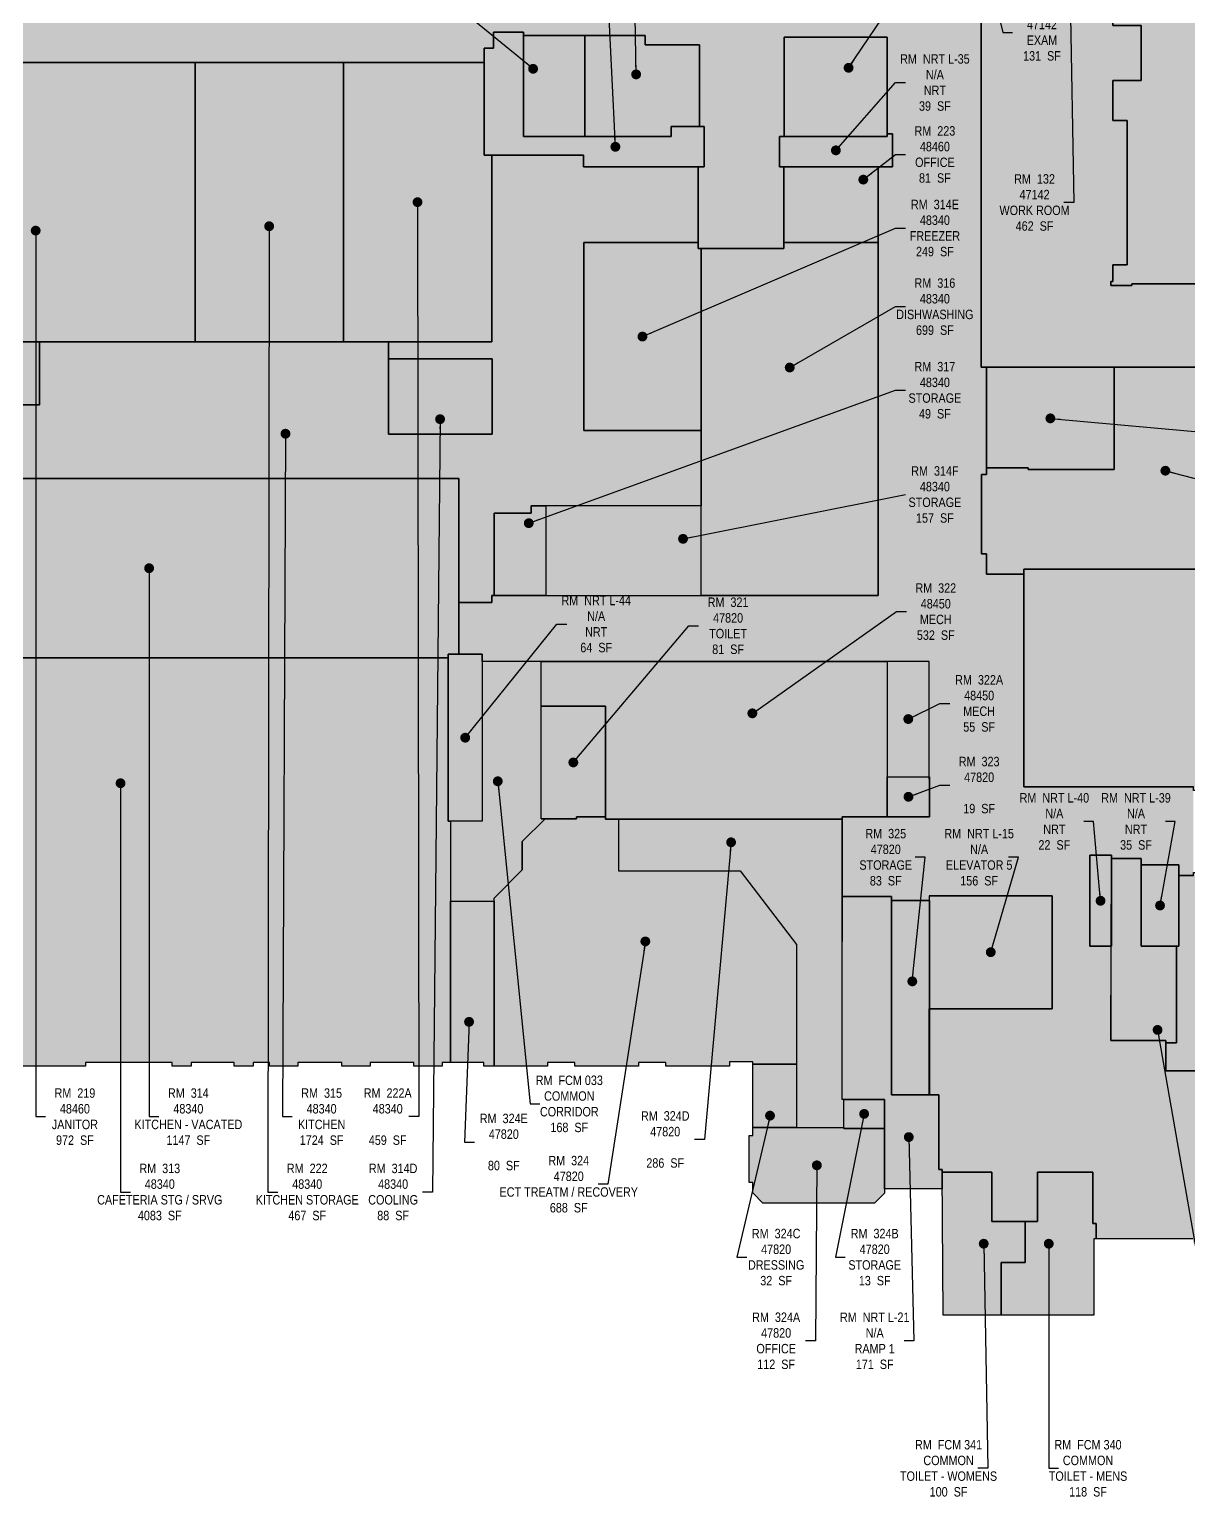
# Model space of a CAD drawing. Header units: inches. Extents: x -72 to 5454, y -365 to 4257.
# Drawn here: x 1955 to 3432, y -365 to 1504 of the extents above; entities that cross this region are included whole.
import ezdxf

# ---------------------------------------------------------------- set-up
doc = ezdxf.new("R2010")
doc.units = ezdxf.units.IN
doc.header["$LTSCALE"] = 48
doc.header["$MEASUREMENT"] = 0
for name, color, linetype in [('0-LABEL', 3, 'Continuous'), ('1-NRT', 200, 'Continuous'), ('1-NRT-PTN', 253, 'Continuous'), ('3-FCM', 190, 'Continuous'), ('3-FCM-PTN', 9, 'Continuous'), ('4-OCC', 6, 'Continuous'), ('4-OCC-PTN', 95, 'Continuous')]:
    doc.layers.add(name, color=color, linetype=linetype)
doc.styles.add('ArialN', font='ARIALN.TTF')
doc.dimstyles.new('AB-200', dxfattribs={"dimscale": 200, "dimtxt": 0.070312, "dimasz": 0.0625, "dimexe": 0.0625, "dimexo": 0.125, "dimgap": 0.1875, "dimtad": 0, "dimdec": 4, "dimrnd": 0.0625, "dimzin": 0, "dimdsep": 46, "dimlunit": 4, "dimtxsty": 'ArialN', "dimblk": 'ARCHTICK', "dimcen": 0.0625, "dimclrd": 256, "dimclre": 256, "dimclrt": 256, "dimadec": 0, "dimazin": 0, "dimtfac": 1, "dimtdec": 4, "dimtofl": 0, "dimtmove": 2, "dimatfit": 3, "dimldrblk": 'DOT', "dimfxl": 0, "dimfrac": 2, "dimtolj": 1, "dimtzin": 0, "dimlwd": -1, "dimlwe": -1, "dimarcsym": 0})

# ---------------------------------------------------------------- blocks, each defined once
blk = doc.blocks.new('_ArchTick')
at = {"const_width": 0.15}
blk.add_lwpolyline([(-0.5, -0.5), (0.5, 0.5)], dxfattribs=at)
blk = doc.blocks.new('_Dot')
at = {"lineweight": -2}
blk.add_line((-0.5, 0), (-1, 0), dxfattribs=at)
at = {"const_width": 0.5}
blk.add_lwpolyline([(-0.25, 0, 1), (0.25, 0, 1)], format="xyb", close=True, dxfattribs=at)

msp = doc.modelspace()

# ---------------------------------------------------------------- hatches: boundary and pattern name
at = {"layer": '1-NRT-PTN'}
h = msp.add_hatch(color=256, dxfattribs=at)
edge = h.paths.add_edge_path()
edge.add_line((3636.5, 1180), (3359.5, 1180))
edge.add_line((3359.5, 1180), (3359.5, 1177.75))
edge.add_line((3359.5, 1177.75), (3333, 1177.75))
edge.add_line((3333, 1177.75), (3333, 1183))
edge.add_line((3333, 1183), (3335.5, 1183))
edge.add_line((3335.5, 1183), (3335.5, 1204))
edge.add_line((3335.5, 1204), (3353.5, 1204))
edge.add_line((3353.5, 1204), (3353.5, 1388))
edge.add_line((3353.5, 1388), (3335.5, 1388))
edge.add_line((3335.5, 1388), (3335.5, 1438.78027))
edge.add_line((3335.5, 1438.78027), (3371.5, 1438.78027))
edge.add_line((3371.5, 1438.78027), (3371.5, 1509))
edge.add_line((3371.5, 1509), (3335.5, 1509))
edge.add_line((3335.5, 1509), (3335.5, 1546))
edge.add_line((3335.5, 1546), (3359.5, 1546))
edge.add_line((3359.5, 1546), (3359.5, 1515))
edge.add_line((3359.5, 1515), (3496.65882, 1515))
edge.add_line((3496.65882, 1515), (3496.65882, 1546.34759))
edge.add_line((3496.65882, 1546.34759), (3611.49969, 1546.34759))
edge.add_line((3611.49969, 1546.34759), (3611.49969, 1555.37498))
edge.add_line((3611.49969, 1555.37498), (3666.5, 1555.37498))
edge.add_line((3666.5, 1555.37498), (3666.5, 1508))
edge.add_line((3666.5, 1508), (3626.5, 1508))
edge.add_line((3626.5, 1508), (3626.5, 1426))
edge.add_line((3626.5, 1426), (3666.5, 1426))
edge.add_line((3666.5, 1426), (3666.5, 1400))
edge.add_line((3666.5, 1400), (3626.66786, 1400))
edge.add_line((3626.66786, 1400), (3626.66786, 1389))
edge.add_arc((3620.66786, 1389), 6, -90, 0, ccw=False)
edge.add_line((3620.66786, 1383), (3610.5, 1383))
edge.add_line((3610.5, 1383), (3610.5, 1321.14232))
edge.add_line((3610.5, 1321.14232), (3619.83571, 1321.14232))
edge.add_arc((3619.83571, 1315.14232), 6, 0, 90, ccw=False)
edge.add_line((3625.83571, 1315.14232), (3625.83571, 1291.14232))
edge.add_arc((3619.83571, 1291.14232), 6, -90, 0, ccw=False)
edge.add_line((3619.83571, 1285.14232), (3610.5, 1285.14232))
edge.add_line((3610.5, 1285.14232), (3610.5, 1223.28465))
edge.add_line((3610.5, 1223.28465), (3620.66786, 1223.28465))
edge.add_arc((3620.66786, 1217.28465), 6, 0, 90, ccw=False)
edge.add_line((3626.66786, 1217.28465), (3626.66786, 1206))
edge.add_line((3626.66786, 1206), (3636.5, 1206))
edge.add_line((3636.5, 1206), (3636.5, 1180))
for points in [[(2814.86326, 1329), (2661, 1329), (2661, 1344), (2534.5, 1344), (2534.5, 1480), (2546.5, 1480), (2546.5, 1500.5), (2584.5, 1500.5), (2584.5, 1367.5), (2772.86326, 1367.5), (2772.86326, 1380.5), (2814.86326, 1380.5)], [(3054.5, 1329), (2910.5, 1329), (2910.5, 1367.5), (3048, 1367.5), (3048, 1371), (3054.5, 1371)], [(2532, 495.5), (2488.5, 495.5), (2488.5, 708), (2532, 708)], [(3306, 452), (3333.5, 452), (3333.5, 336), (3306, 336)], [(3371.5, 440), (3419.5, 440), (3419.5, 336), (3371.5, 336)], [(2990.5, 399.5), (3053.5, 399.5), (3053.5, 147), (3113.5, 147), (3113.5, 51.5), (3118, 51.5), (3118, 27), (3044.5, 27), (3044.5, 141), (2990.5, 141)], [(3101.63867, 400.5), (3258, 400.5), (3258, 256.5), (3101.63867, 256.5)]]:
    msp.add_hatch(color=256, dxfattribs=at).paths.add_polyline_path(points)
at = {"layer": '3-FCM-PTN'}
for points in [[(3167.50112, 1630.50003), (3167.5, 1073.75), (3174.5, 1073.75), (3174.5, 937), (3168.10829, 937), (3168.10829, 836), (3174.5, 836), (3174.5, 810), (3222, 810), (3222, 539), (3438, 539), (3438, 426), (3419.5, 426), (3419.5, 440), (3371.5, 440), (3371.5, 448), (3333.5, 448), (3333.5, 452), (3306, 452), (3306, 448), (3306, 336), (3333, 336), (3333, 216), (3403, 216), (3403, 177.5), (3443, 177.5), (3443, -42.5), (3437.5, -42.5), (3437.5, -36.5), (3314.25, -36.5), (3314.25, -17), (3310, -17), (3310, 48.25), (3239.5, 48.25), (3239.5, -14.75), (3181, -14.75), (3181, 48.25), (3118, 48.25), (3118, 51.5), (3113.5, 51.5), (3113.5, 147), (3101.5, 147), (3101.5, 256.5), (3258, 256.5), (3258, 400.5), (3101.5, 400.5), (3101.5, 394.5), (3053.5, 394.5), (3053.5, 399.5), (3001.5, 399.5), (2990.5, 399.5), (2990.5, 501), (3102, 501), (3102, 549), (3101.5, 549), (3101.5, 699), (2532, 699), (2532, 708), (2502, 708), (2502, 774), (2544, 774), (2544, 783), (3036.5, 783), (3036.5, 1329), (3054.5, 1329), (3054.5, 1371), (3048, 1371), (3048, 1494), (2916.5, 1494), (2916.5, 1367.5), (2910.5, 1367.5), (2910.5, 1329), (2916, 1329), (2916, 1225), (2806.86326, 1225), (2806.86326, 1329), (2814.86326, 1329), (2814.86326, 1380.5), (2808.86326, 1380.5), (2808.86326, 1484.5), (2739.5, 1484.5), (2739.5, 1496.5), (2584.5, 1496.5), (2584.5, 1500.5), (2546.5, 1500.5), (2546.5, 1480), (2534.5, 1480), (2534.5, 1462), (1864.5, 1462), (1775.5, 1462), (1775.5, 1474), (1609.5, 1474), (1609.5, 1488), (1614, 1488), (1614, 1668.5), (1401, 1668.5), (1401, 1477.5), (1398, 1477.5), (1398, 1437), (1401, 1437), (1401, 1329), (1407, 1329), (1407, 1228), (1413, 1228), (1413, 1192), (1407, 1192), (1407, 1036), (1443, 1036), (1443, 899), (1416, 899), (1416, 904), (1302.5, 904), (1302.5, 899), (1170, 899), (1170, 945), (1172.5, 945), (1172.5, 1033), (1300.5, 1033), (1300.5, 1286.98386), (1297.5, 1286.98386), (1297.5, 1662.5), (1289.85329, 1662.5), (1289.85329, 1790.02258), (1403.85329, 1790.02258), (1403.85329, 1940.02258), (1506.5, 1940.02258), (1506.5, 1782.5), (1708.5, 1782.5), (1708.5, 1930.5), (1702.5, 1930.5), (1702.5, 2014.5), (1776.5, 2014.5), (1776.5, 1930.5), (1768.5, 1930.5), (1768.5, 1782.5), (1876.5, 1782.5), (1876.5, 1789.15267), (1971.5, 1743.65267), (1977.5, 1743.65267), (1977.5, 1619.5), (1977.5, 1617.5), (2061, 1617.5), (2061, 1606.5), (2377.5, 1606.5), (2377.5, 1608.5), (2801.5, 1608.5), (2801.5, 1826.5), (2807.5, 1826.5), (2807.5, 1935), (2801.5, 1935), (2801.5, 2033.5), (2806.5, 2033.5), (2806.5, 2215.5), (2812.5, 2215.5), (2812.5, 2235.5), (2810.09, 2235.5), (2810.09, 2255.3749), (2784.59, 2255.3749), (2784.59, 2328), (2911.3402, 2328), (2911.3402, 2169.5), (2910.5, 2169.5), (2910.5, 2111.5), (2920.5, 2111.5), (2920.5, 1995.5), (2990.5, 1995.5), (2990.5, 1987.5), (3064.37516, 1987.49999), (3064.37515, 1933.5), (2911.33965, 1933.5), (2911.33965, 1600.58567), (3052.8749, 1600.58567), (3052.8749, 1630.5001)], [(3118, 48.25), (3181, 48.25), (3181, -14.75), (3223.75, -14.75), (3223.75, -66.75), (3193.25, -66.75), (3193.25, -134), (3119, -134)], [(3193.25, -134), (3193.25, -66.75), (3223.75, -66.75), (3223.75, -14.75), (3239.5, -14.75), (3239.5, 48.25), (3310, 48.25), (3310, -17), (3314.25, -17), (3314.25, -36.5), (3311, -36.5), (3311, -134)]]:
    msp.add_hatch(color=256, dxfattribs=at).paths.add_polyline_path(points)
h = msp.add_hatch(color=256, dxfattribs=at)
h.dxf.hatch_style = 1
edge = h.paths.add_edge_path()
edge.add_line((4639.74989, 1417.375), (3666.5, 1417.3749))
edge.add_line((3666.5, 1417.3749), (3666.5, 1426))
edge.add_line((3666.5, 1426), (3660.2498, 1426))
edge.add_line((3660.2498, 1426), (3660.2498, 1508))
edge.add_line((3660.2498, 1508), (3666.5, 1508))
edge.add_line((3666.5, 1508), (3666.5, 1555.37498))
edge.add_line((3666.5, 1555.37498), (3611.49969, 1555.37498))
edge.add_line((3611.49969, 1555.37498), (3611.49969, 1546.34759))
edge.add_line((3611.49969, 1546.34759), (3496.65882, 1546.34759))
edge.add_line((3496.65882, 1546.34759), (3496.65882, 1515))
edge.add_line((3496.65882, 1515), (3359.5, 1515))
edge.add_line((3359.5, 1515), (3359.5, 1546))
edge.add_line((3359.5, 1546), (3335.5, 1546))
edge.add_line((3335.5, 1546), (3335.5, 1509))
edge.add_line((3335.5, 1509), (3371.5, 1509))
edge.add_line((3371.5, 1509), (3371.5, 1438.78027))
edge.add_line((3371.5, 1438.78027), (3335.5, 1438.78027))
edge.add_line((3335.5, 1438.78027), (3335.5, 1388))
edge.add_line((3335.5, 1388), (3353.5, 1388))
edge.add_line((3353.5, 1388), (3353.5, 1204))
edge.add_line((3353.5, 1204), (3335.5, 1204))
edge.add_line((3335.5, 1204), (3335.5, 1183))
edge.add_line((3335.5, 1183), (3333, 1183))
edge.add_line((3333, 1183), (3333, 1177.75))
edge.add_line((3333, 1177.75), (3359.5, 1177.75))
edge.add_line((3359.5, 1177.75), (3359.5, 1180))
edge.add_line((3359.5, 1180), (3636.5, 1180))
edge.add_line((3636.5, 1180), (3636.5, 1206))
edge.add_line((3636.5, 1206), (3626.66786, 1206))
edge.add_line((3626.66786, 1206), (3626.66786, 1217.28465))
edge.add_arc((3620.66786, 1217.28465), 6, 0, 90)
edge.add_line((3620.66786, 1223.28465), (3610.5, 1223.28465))
edge.add_line((3610.5, 1223.28465), (3610.5, 1285.14232))
edge.add_line((3610.5, 1285.14232), (3619.83571, 1285.14232))
edge.add_arc((3619.83571, 1291.14232), 6, 270, 360)
edge.add_line((3625.83571, 1291.14232), (3625.83571, 1315.14232))
edge.add_arc((3619.83571, 1315.14232), 6, 0, 90)
edge.add_line((3619.83571, 1321.14232), (3610.5, 1321.14232))
edge.add_line((3610.5, 1321.14232), (3610.5, 1383))
edge.add_line((3610.5, 1383), (3620.66786, 1383))
edge.add_arc((3620.66786, 1389), 6, 270, 360)
edge.add_line((3626.66786, 1389), (3626.66786, 1400))
edge.add_line((3626.66786, 1400), (3666.5, 1400))
edge.add_line((3666.5, 1400), (3666.5, 1417.35929))
edge.add_line((3666.5, 1417.35929), (3769.2498, 1417.35929))
edge.add_line((3769.2498, 1417.35929), (3769.2498, 1293))
edge.add_line((3769.2498, 1293), (3766.5, 1293))
edge.add_line((3766.5, 1293), (3766.49981, 1079.0003))
edge.add_line((3766.49981, 1079.0003), (3636.4999, 1078.9999))
edge.add_line((3636.4999, 1078.9999), (3636.4999, 1073.75))
edge.add_line((3636.4999, 1073.75), (3167.5, 1073.75))
edge.add_line((3167.5, 1073.75), (3167.50112, 1630.50003))
edge.add_line((3167.50112, 1630.50003), (3180.375, 1630.5))
edge.add_line((3180.375, 1630.5), (3180.375, 1706.5))
edge.add_line((3180.375, 1706.5), (3425.06255, 1706.5))
edge.add_line((3425.06255, 1706.5), (3425.06255, 1706.875))
edge.add_line((3425.06255, 1706.875), (3622, 1706.875))
edge.add_line((3622, 1706.875), (3622, 1821))
edge.add_line((3622, 1821), (3629.5231, 1821))
edge.add_line((3629.5231, 1821), (3629.5231, 1825))
edge.add_line((3629.5231, 1825), (3769.64753, 1825))
edge.add_line((3769.64753, 1825), (3769.64753, 1524.87494))
edge.add_line((3769.64753, 1524.87494), (4245.2499, 1524.62492))
edge.add_line((4245.2499, 1524.62492), (4245.2499, 1527.37489))
edge.add_line((4245.2499, 1527.37489), (4274.4999, 1527.37489))
edge.add_line((4274.4999, 1527.37489), (4274.4999, 1524.62494))
edge.add_line((4274.4999, 1524.62494), (4532.4999, 1524.62494))
edge.add_line((4532.4999, 1524.62494), (4532.4999, 1650.49995))
edge.add_line((4532.4999, 1650.49995), (4560.9999, 1650.49995))
edge.add_line((4560.9999, 1650.49995), (4560.9999, 1703.7499))
edge.add_line((4560.9999, 1703.7499), (4668.24997, 1703.75))
edge.add_line((4668.24997, 1703.75), (4668.24997, 1650.5))
edge.add_line((4668.24997, 1650.5), (4707.6798, 1650.49999))
edge.add_line((4707.6798, 1650.49999), (4707.6798, 1544.24996))
edge.add_line((4707.6798, 1544.24996), (4639.7499, 1544.24996))
edge.add_line((4639.7499, 1544.24996), (4639.74989, 1417.375))
h = msp.add_hatch(color=256, dxfattribs=at)
h.dxf.hatch_style = 1
h.paths.add_polyline_path([(2532, 495.5), (2491.5, 495.5), (2491.5, 393.5), (2547, 393.5), (2547, 397.5), (2583, 433.5), (2583, 469.5), (2612, 498.5), (2607, 498.5), (2607, 699), (2532, 699)])
at = {"layer": '4-OCC-PTN'}
for color, points in [(201, [(2584.5, 1496.5), (2662.5, 1496.5), (2662.5, 1367.5), (2584.5, 1367.5)]), (201, [(2808.86326, 1380.5), (2772.86326, 1380.5), (2772.86326, 1367.5), (2662.5, 1367.5), (2662.5, 1496.5), (2739.5, 1496.5), (2739.5, 1484.5), (2808.86326, 1484.5)]), (201, [(2916.5, 1494), (3048, 1494), (3048, 1367.5), (2916.5, 1367.5)]), (201, [(2166, 1106), (1769, 1106), (1760, 1116.5), (1760, 1214.5), (1778.5, 1214.5), (1778.5, 1462), (2166, 1462)]), (50, [(2166, 1462), (2355, 1462), (2355, 1106), (2166, 1106)]), (50, [(2544, 1344), (2544, 1106), (2355, 1106), (2355, 1462), (2534.5, 1462), (2534.5, 1344)]), (50, [(2502, 931.85191), (1778.25, 931.85191), (1778.25, 904), (1443, 904), (1443, 1033), (1769, 1033), (1769, 1106), (1911, 1106), (1911, 1026), (1968.04999, 1026), (1968.04999, 1106), (2412.5, 1106), (2412.5, 988.36596), (2544.5, 988.36596), (2544.5, 1084.36596), (2412.5, 1084.36596), (2412.5, 1106), (2544, 1106), (2544, 1344), (2661, 1344), (2661, 1329), (2806.86326, 1329), (2806.86326, 1232.5), (2661.29873, 1232.5), (2661.29873, 993), (2810.86326, 993), (2811, 897), (2594.25, 897), (2594.25, 888), (2547, 888), (2547, 783), (2544, 783), (2544, 774), (2502, 774)]), (201, [(2916, 1329), (3036.5, 1329), (3036.5, 1232.5), (2916, 1232.5)]), (50, [(2810.86326, 993), (2661.29873, 993), (2661.29873, 1232.5), (2806.86326, 1232.5), (2806.86326, 1225), (2810.86326, 1225.00251)]), (50, [(2811, 783), (2811, 897), (2810.86326, 993), (2810.86326, 1225), (2916, 1225), (2916, 1232.5), (3036.5, 1232.5), (3036.5, 783)]), (50, [(1911, 1106), (1968.04999, 1106), (1968.04999, 1026), (1911, 1026)]), (50, [(2412.5, 1084.36596), (2544.5, 1084.36596), (2544.5, 988.36596), (2412.5, 988.36596)]), (52, [(3610.5, 823), (3610.5, 816.5), (3222, 816.5), (3222, 810), (3174.5, 810), (3174.5, 836), (3168.10829, 836), (3168.10829, 937), (3174.5, 937), (3174.5, 945.5), (3227.5, 945.5), (3227.5, 943.3751), (3337.12497, 943.3751), (3337.12497, 1073.75), (3636.4999, 1073.75), (3636.4999, 836), (3610.5, 836)]), (52, [(3337.12497, 1073.75), (3337.12497, 943.3751), (3227.5, 943.3751), (3227.5, 945.5), (3174.5, 945.5), (3174.5, 1073.75)]), (50, [(2502, 708), (2488.5, 708), (2488.5, 703.5), (1778.25, 703.5), (1778.25, 931.85191), (2502, 931.85191)]), (50, [(1728, 188), (1728, 290), (1473, 290), (1473, 341), (1410, 341), (1410, 803), (1416, 803), (1416, 806), (1497, 806), (1497, 904), (1778.25, 904), (1778.25, 703.5), (2488.5, 703.5), (2488.5, 495.5), (2491.5, 495.5), (2491.5, 188), (2481, 188), (2481, 183.5), (2445, 183.5), (2445, 188), (2389, 188), (2389, 183.5), (2353, 183.5), (2353, 188), (2297, 188), (2297, 183.5), (2261, 183.5), (2261, 188), (2240, 188), (2240, 183.5), (2216, 183.5), (2216, 188), (2161, 188), (2161, 183.5), (2137, 183.5), (2137, 188), (2026.5, 188), (2026.5, 183.5), (1942.5, 183.5), (1942.5, 188), (1842.5, 188), (1842.5, 183.5), (1758.5, 183.5), (1758.5, 188)]), (50, [(2547, 783), (2547, 888), (2594.25, 888), (2594.25, 897), (2613, 897), (2613, 783)]), (50, [(2613, 783), (2811, 783), (2811, 897), (2613, 897)]), (55, [(3748.5, 695), (3748.5, 534.5), (3438, 534.5), (3438, 539), (3222, 539), (3222, 816.5), (3610.5, 816.5), (3610.5, 810), (3623.5, 810), (3623.5, 768), (3515.5, 768), (3515.5, 695), (3539.5, 695), (3539.5, 701.5), (3635.5, 701.5), (3635.5, 695)]), (55, [(2990.5, 498), (2689, 498), (2689, 642), (2607, 642), (2607, 699), (3048, 699), (3048, 501), (2990.5, 501)]), (55, [(3048, 551.99762), (3101.5, 551.99762), (3101.5, 699), (3048, 699)]), (215, [(2652, 501), (2652, 498.5), (2607, 498.5), (2607, 588), (2607, 642), (2689, 642), (2689, 501)]), (215, [(3048, 551.99762), (3102, 551.99762), (3102, 501), (3048, 501)]), (215, [(2705.50365, 432), (2705.50365, 498), (2689, 498), (2689, 501), (2652, 501), (2652, 498.5), (2612, 498.5), (2583, 469.5), (2583, 433.5), (2547, 397.5), (2547, 183.5), (2615, 183.5), (2615, 188), (2650, 188), (2650, 183.5), (2731, 183.5), (2731, 188), (2766, 188), (2766, 183.5), (2847, 183.5), (2847, 189), (2876.5, 189), (2876.5, 186), (2932.5, 186), (2932.5, 338.36532), (2860.47668, 432)]), (215, [(2705.50365, 498), (2705.50365, 432), (2860.47668, 432), (2932.5, 338.36532), (2932.5, 105), (2992.5, 105), (2992.5, 141), (2990.5, 141), (2990.5, 498)]), (185, [(3416.5, 336), (3416.5, 213), (3403, 213), (3403, 216), (3333, 216), (3333.5, 448), (3371.5, 448), (3371.5, 336)]), (31, [(4072.5, 132), (4060.24264, 132), (3972, 43.75736), (3972, 30), (3529.5, 30), (3529.5, 50), (3443, 50), (3443, 177.5), (3403, 177.5), (3403, 213), (3416.5, 213), (3416.5, 336), (3419.5, 336), (3419.5, 426), (3438, 426), (3438, 430), (3863.5, 430), (3863.5, 426), (3917.5, 426), (3917.5, 428), (3972, 428), (3972, 417.24264), (4060.24264, 329), (4072.5, 329)]), (215, [(2547, 393.5), (2491.5, 393.5), (2491.5, 188), (2534, 188), (2534, 183.5), (2547, 183.5)]), (215, [(3053.5, 394.5), (3102, 394.5), (3102, 147), (3053.5, 147)]), (215, [(2876.5, 186), (2932.5, 186), (2932.5, 105), (2876.5, 105)]), (215, [(2992.5, 141), (3044.5, 141), (3044.5, 104), (2992.5, 104)]), (215, [(2876.5, 105), (2992.5, 105), (2992.5, 104), (3044.5, 104), (3044.5, 21.72792), (3031.77208, 9), (2889.28166, 9), (2876.5, 21.88864), (2876.5, 35), (2872, 35), (2872, 95), (2876.5, 95)])]:
    msp.add_hatch(color=color, dxfattribs=at).paths.add_polyline_path(points)

# ---------------------------------------------------------------- linework, layer by layer
at = {"layer": '1-NRT'}
msp.add_lwpolyline([(3636.5, 1180), (3359.5, 1180), (3359.5, 1177.75), (3333, 1177.75), (3333, 1183), (3335.5, 1183), (3335.5, 1204), (3353.5, 1204), (3353.5, 1388), (3335.5, 1388), (3335.5, 1438.78027), (3371.5, 1438.78027), (3371.5, 1509), (3335.5, 1509), (3335.5, 1546), (3359.5, 1546), (3359.5, 1515), (3496.65882, 1515)], dxfattribs=at)
for points in [[(2814.86326, 1329), (2661, 1329), (2661, 1344), (2534.5, 1344), (2534.5, 1480), (2546.5, 1480), (2546.5, 1500.5), (2584.5, 1500.5), (2584.5, 1367.5), (2772.86326, 1367.5), (2772.86326, 1380.5), (2814.86326, 1380.5)], [(3054.5, 1329), (2910.5, 1329), (2910.5, 1367.5), (3048, 1367.5), (3048, 1371), (3054.5, 1371)], [(2532, 495.5), (2488.5, 495.5), (2488.5, 708), (2532, 708)], [(3306, 452), (3333.5, 452), (3333.5, 336), (3306, 336)], [(3371.5, 440), (3419.5, 440), (3419.5, 336), (3371.5, 336)], [(2990.5, 399.5), (3053.5, 399.5), (3053.5, 147), (3113.5, 147), (3113.5, 51.5), (3118, 51.5), (3118, 27), (3044.5, 27), (3044.5, 141), (2990.5, 141)], [(3101.63867, 400.5), (3258, 400.5), (3258, 256.5), (3101.63867, 256.5)]]:
    msp.add_lwpolyline(points, close=True, dxfattribs=at)
at = {"layer": '3-FCM'}
for points in [[(3636.4999, 1073.75), (3167.5, 1073.75), (3167.50112, 1630.50003), (3180.375, 1630.5), (3180.375, 1706.5), (3425.06255, 1706.5), (3425.06255, 1706.875), (3622, 1706.875)], [(3167.50112, 1630.50003), (3167.5, 1073.75), (3174.5, 1073.75), (3174.5, 937), (3168.10829, 937), (3168.10829, 836), (3174.5, 836), (3174.5, 810), (3222, 810), (3222, 539), (3438, 539)], [(3496.65882, 1515), (3359.5, 1515), (3359.5, 1546), (3335.5, 1546), (3335.5, 1509), (3371.5, 1509), (3371.5, 1438.78027), (3335.5, 1438.78027), (3335.5, 1388), (3353.5, 1388), (3353.5, 1204), (3335.5, 1204), (3335.5, 1183), (3333, 1183), (3333, 1177.75), (3359.5, 1177.75), (3359.5, 1180), (3636.5, 1180)], [(3437.5, -36.5), (3314.25, -36.5), (3314.25, -17), (3310, -17), (3310, 48.25), (3239.5, 48.25), (3239.5, -14.75), (3181, -14.75), (3181, 48.25), (3118, 48.25), (3118, 51.5), (3113.5, 51.5), (3113.5, 147), (3101.5, 147), (3101.5, 256.5), (3258, 256.5), (3258, 400.5), (3101.5, 400.5), (3101.5, 394.5), (3053.5, 394.5), (3053.5, 399.5), (3001.5, 399.5), (2990.5, 399.5), (2990.5, 501), (3102, 501), (3102, 549), (3101.5, 549), (3101.5, 699), (2532, 699), (2532, 708), (2502, 708), (2502, 774), (2544, 774), (2544, 783), (3036.5, 783), (3036.5, 1329), (3054.5, 1329), (3054.5, 1371), (3048, 1371), (3048, 1494), (2916.5, 1494), (2916.5, 1367.5), (2910.5, 1367.5), (2910.5, 1329), (2916, 1329), (2916, 1225), (2806.86326, 1225), (2806.86326, 1329), (2814.86326, 1329), (2814.86326, 1380.5), (2808.86326, 1380.5), (2808.86326, 1484.5), (2739.5, 1484.5), (2739.5, 1496.5), (2584.5, 1496.5), (2584.5, 1500.5), (2546.5, 1500.5), (2546.5, 1480), (2534.5, 1480), (2534.5, 1462), (1864.5, 1462)], [(3438, 426), (3419.5, 426), (3419.5, 440), (3371.5, 440), (3371.5, 448), (3333.5, 448), (3333.5, 452), (3306, 452), (3306, 448), (3306, 336), (3333, 336), (3333, 216), (3403, 216), (3403, 177.5), (3443, 177.5)]]:
    msp.add_lwpolyline(points, dxfattribs=at)
for points in [[(2532, 495.5), (2491.5, 495.5), (2491.5, 393.5), (2547, 393.5), (2547, 397.5), (2583, 433.5), (2583, 469.5), (2612, 498.5), (2607, 498.5), (2607, 699), (2532, 699)], [(3118, 48.25), (3181, 48.25), (3181, -14.75), (3223.75, -14.75), (3223.75, -66.75), (3193.25, -66.75), (3193.25, -134), (3119, -134)], [(3193.25, -134), (3193.25, -66.75), (3223.75, -66.75), (3223.75, -14.75), (3239.5, -14.75), (3239.5, 48.25), (3310, 48.25), (3310, -17), (3314.25, -17), (3314.25, -36.5), (3311, -36.5), (3311, -134)]]:
    msp.add_lwpolyline(points, close=True, dxfattribs=at)
at = {"layer": '4-OCC'}
for points in [[(2584.5, 1496.5), (2662.5, 1496.5), (2662.5, 1367.5), (2584.5, 1367.5)], [(2808.86326, 1380.5), (2772.86326, 1380.5), (2772.86326, 1367.5), (2662.5, 1367.5), (2662.5, 1496.5), (2739.5, 1496.5), (2739.5, 1484.5), (2808.86326, 1484.5)], [(2916.5, 1494), (3048, 1494), (3048, 1367.5), (2916.5, 1367.5)], [(2166, 1106), (1769, 1106), (1760, 1116.5), (1760, 1214.5), (1778.5, 1214.5), (1778.5, 1462), (2166, 1462)], [(2166, 1462), (2355, 1462), (2355, 1106), (2166, 1106)], [(2544, 1344), (2544, 1106), (2355, 1106), (2355, 1462), (2534.5, 1462), (2534.5, 1344)], [(2916, 1329), (3036.5, 1329), (3036.5, 1232.5), (2916, 1232.5)], [(2810.86326, 993), (2661.29873, 993), (2661.29873, 1232.5), (2806.86326, 1232.5), (2806.86326, 1225), (2810.86326, 1225.00251)], [(2811, 783), (2811, 897), (2810.86326, 993), (2810.86326, 1225), (2916, 1225), (2916, 1232.5), (3036.5, 1232.5), (3036.5, 783)], [(1911, 1106), (1968.04999, 1106), (1968.04999, 1026), (1911, 1026)], [(2412.5, 1084.36596), (2544.5, 1084.36596), (2544.5, 988.36596), (2412.5, 988.36596)], [(3610.5, 823), (3610.5, 816.5), (3222, 816.5), (3222, 810), (3174.5, 810), (3174.5, 836), (3168.10829, 836), (3168.10829, 937), (3174.5, 937), (3174.5, 945.5), (3227.5, 945.5), (3227.5, 943.3751), (3337.12497, 943.3751), (3337.12497, 1073.75), (3636.4999, 1073.75), (3636.4999, 836), (3610.5, 836)], [(3337.12497, 1073.75), (3337.12497, 943.3751), (3227.5, 943.3751), (3227.5, 945.5), (3174.5, 945.5), (3174.5, 1073.75)], [(2502, 708), (2488.5, 708), (2488.5, 703.5), (1778.25, 703.5), (1778.25, 931.85191), (2502, 931.85191)], [(2547, 783), (2547, 888), (2594.25, 888), (2594.25, 897), (2613, 897), (2613, 783)], [(2613, 783), (2811, 783), (2811, 897), (2613, 897)], [(3748.5, 695), (3748.5, 534.5), (3438, 534.5), (3438, 539), (3222, 539), (3222, 816.5), (3610.5, 816.5), (3610.5, 810), (3623.5, 810), (3623.5, 768), (3515.5, 768), (3515.5, 695), (3539.5, 695), (3539.5, 701.5), (3635.5, 701.5), (3635.5, 695)], [(2990.5, 498), (2689, 498), (2689, 642), (2607, 642), (2607, 699), (3048, 699), (3048, 501), (2990.5, 501)], [(3048, 551.99762), (3101.5, 551.99762), (3101.5, 699), (3048, 699)], [(2652, 501), (2652, 498.5), (2607, 498.5), (2607, 588), (2607, 642), (2689, 642), (2689, 501)], [(3048, 551.99762), (3102, 551.99762), (3102, 501), (3048, 501)], [(2547, 183.5), (2547, 397.5), (2583, 433.5), (2583, 469.5), (2612, 498.5), (2652, 498.5), (2652, 501), (2689, 501), (2689, 498), (2705.50365, 498), (2705.50365, 432), (2860.47668, 432), (2932.5, 338.36532), (2932.5, 186), (2876.5, 186), (2876.5, 189), (2847, 189), (2847, 183.5), (2766, 183.5), (2766, 188), (2731, 188), (2731, 183.5), (2650, 183.5), (2650, 188), (2615, 188), (2615, 183.5)], [(2705.50365, 498), (2705.50365, 432), (2860.47668, 432), (2932.5, 338.36532), (2932.5, 105), (2992.5, 105), (2992.5, 141), (2990.5, 141), (2990.5, 498)], [(3416.5, 336), (3416.5, 213), (3403, 213), (3403, 216), (3333, 216), (3333.5, 448), (3371.5, 448), (3371.5, 336)], [(4072.5, 132), (4060.24264, 132), (3972, 43.75736), (3972, 30), (3529.5, 30), (3529.5, 50), (3443, 50), (3443, 177.5), (3403, 177.5), (3403, 213), (3416.5, 213), (3416.5, 336), (3419.5, 336), (3419.5, 426), (3438, 426), (3438, 430), (3863.5, 430), (3863.5, 426), (3917.5, 426), (3917.5, 428), (3972, 428), (3972, 417.24264), (4060.24264, 329), (4072.5, 329)], [(2491.5, 188), (2491.5, 393.5), (2547, 393.5), (2547, 183.5), (2534, 183.5), (2534, 188)], [(3053.5, 394.5), (3102, 394.5), (3102, 147), (3053.5, 147)], [(2876.5, 186), (2932.5, 186), (2932.5, 105), (2876.5, 105)], [(2992.5, 141), (3044.5, 141), (3044.5, 104), (2992.5, 104)], [(2876.5, 105), (2992.5, 105), (2992.5, 104), (3044.5, 104), (3044.5, 21.72792), (3031.77208, 9), (2889.28166, 9), (2876.5, 21.88864), (2876.5, 35), (2872, 35), (2872, 95), (2876.5, 95)]]:
    msp.add_lwpolyline(points, close=True, dxfattribs=at)
for points in [[(1911, 1026), (1968.04999, 1026), (1968.04999, 1106), (2412.5, 1106), (2412.5, 988.36596), (2544.5, 988.36596), (2544.5, 1084.36596), (2412.5, 1084.36596), (2412.5, 1106), (2544, 1106), (2544, 1344), (2661, 1344), (2661, 1329), (2806.86326, 1329), (2806.86326, 1232.5), (2661.29873, 1232.5), (2661.29873, 993), (2810.86326, 993), (2811, 897), (2594.25, 897), (2594.25, 888), (2547, 888), (2547, 783), (2544, 783), (2544, 774), (2502, 774), (2502, 931.85191), (1778.25, 931.85191)], [(1778.25, 703.5), (2488.5, 703.5), (2488.5, 495.5), (2491.5, 495.5), (2491.5, 188), (2481, 188), (2481, 183.5), (2445, 183.5), (2445, 188), (2389, 188), (2389, 183.5), (2353, 183.5), (2353, 188), (2297, 188), (2297, 183.5), (2261, 183.5), (2261, 188), (2240, 188), (2240, 183.5), (2216, 183.5), (2216, 188), (2161, 188), (2161, 183.5), (2137, 183.5), (2137, 188), (2026.5, 188), (2026.5, 183.5), (1942.5, 183.5)], [(2612, 498.5), (2583, 469.5)], [(2607, 498.5), (2652, 498.5), (2652, 501), (2689, 501), (2689, 498), (2990.5, 498), (2990.5, 342)], [(2583, 469.5), (2583, 433.5)], [(2547, 397.5), (2583, 433.5)], [(2491.5, 393.5), (2547, 393.5)]]:
    msp.add_lwpolyline(points, dxfattribs=at)

# ---------------------------------------------------------------- texts
at = {"layer": '0-LABEL', "char_height": 12, "attachment_point": 5, "style": 'ArialN'}
for s, insert in [('RM  135\\P47142\\PEXAM\\P131  SF', (3245.06973, 1500.27258)), ('RM  NRT L-35\\PN/A\\PNRT\\P39  SF', (3108.6589, 1436.37849)), ('RM  223\\P48460\\POFFICE\\P81  SF', (3108.6589, 1344.70558)), ('RM  132\\P47142\\PWORK ROOM\\P462  SF', (3235.62578, 1283.5168)), ('RM  314E\\P48340\\PFREEZER\\P249  SF', (3108.6589, 1250.96115)), ('RM  316\\P48340\\PDISHWASHING\\P699  SF', (3108.6589, 1150.8929)), ('RM  317\\P48340\\PSTORAGE\\P49  SF', (3108.6589, 1044.35384)), ('RM  314F\\P48340\\PSTORAGE\\P157  SF', (3108.6589, 911.55599)), ('RM  322\\P48450\\PMECH\\P532  SF', (3109.77564, 762.35319)), ('RM  NRT L-44\\PN/A\\PNRT\\P64  SF', (2677.13188, 746.50437)), ('RM  321\\P47820\\PTOILET\\P81  SF', (2845.1884, 744.29498)), ('RM  322A\\P48450\\PMECH\\P55  SF', (3165.0468, 645.40729)), ('RM  323\\P47820\\P\\P19  SF', (3165.0468, 541.32379)), ('RM  NRT L-40\\PN/A\\PNRT\\P22  SF', (3260.86368, 495.07511)), ('RM  NRT L-39\\PN/A\\PNRT\\P35  SF', (3364.89267, 495.07511)), ('RM  325\\P47820\\PSTORAGE\\P83  SF', (3046.05957, 449.46697)), ('RM  NRT L-15\\PN/A\\PELEVATOR 5\\P156  SF', (3165.0468, 449.46697)), ('RM  FCM 033\\PCOMMON\\PCORRIDOR\\P168  SF', (2642.86303, 135.22957)), ('RM  219\\P48460\\PJANITOR\\P972  SF', (2013, 119)), ('RM  314\\P48340\\PKITCHEN - VACATED\\P1147  SF', (2157.51715, 119)), ('RM  315\\P48340\\PKITCHEN\\P1724  SF', (2327.31332, 119)), ('RM  222A\\P48340\\P\\P459  SF', (2411.50024, 119)), ('RM  324E\\P47820\\P\\P80  SF', (2559.4193, 86.62931)), ('RM  324D\\P47820\\P\\P286  SF', (2765.0888, 89.88144)), ('RM  313\\P48340\\PCAFETERIA STG / SRVG\\P4083  SF', (2121.12301, 23)), ('RM  222\\P48340\\PKITCHEN STORAGE\\P467  SF', (2308.97548, 23)), ('RM  314D\\P48340\\PCOOLING\\P88  SF', (2418.40439, 23)), ('RM  324\\P47820\\PECT TREATM / RECOVERY\\P688  SF', (2642.16229, 32.93933)), ('RM  324C\\P47820\\PDRESSING\\P32  SF', (2906.41725, -60)), ('RM  324B\\P47820\\PSTORAGE\\P13  SF', (3031.97455, -60)), ('RM  324A\\P47820\\POFFICE\\P112  SF', (2906.41725, -166.59773)), ('RM  NRT L-21\\PN/A\\PRAMP 1\\P171  SF', (3031.97455, -166.59773)), ('RM  FCM 341\\PCOMMON\\PTOILET - WOMENS\\P100  SF', (3126.07019, -329)), ('RM  FCM 340\\PCOMMON\\PTOILET - MENS\\P118  SF', (3303.75, -329))]:
    msp.add_mtext(s, dxfattribs=dict(at, insert=insert))

# ---------------------------------------------------------------- leaders
at = {"layer": '0-LABEL', "annotation_type": 0, "has_hookline": 1}
for points, hookline_direction, text_width in [([(3274.21888, 1949.64478), (3285.62578, 1283.5168), (3273.12578, 1283.5168)], 1, 88.1337), ([(3127.71929, 1774.61618), (3195.06973, 1500.27258), (3207.56973, 1500.27258)], 0, 50.32469), ([(2596.72271, 1453.89516), (2486.66628, 1543.88574), (2474.16628, 1543.88574)], 1, 58.24829), ([(2701.58383, 1354.51568), (2692.23817, 1549.88574), (2679.73817, 1549.88574)], 1, 86.88131), ([(2728.02642, 1446.7721), (2726.10277, 1549.88574), (2738.60277, 1549.88574)], 0, 58.24829), ([(2998.72879, 1455.14952), (3058.6589, 1543.88574), (3071.1589, 1543.88574)], 0, 58.24829), ([(2982.5, 1350), (3058.6589, 1436.37849), (3071.1589, 1436.37849)], 0, 86.96317), ([(3017.45445, 1312.72779), (3058.6589, 1344.70558), (3071.1589, 1344.70558)], 0, 50.24284), ([(2449.5, 1284), (2451.01871, 119), (2438.51871, 119)], 1, 60.09823), ([(1963, 1247.76799), (1963, 119), (1975.5, 119)], 0, 58.24829), ([(2260.46288, 1253.29233), (2258.97548, 23), (2271.47548, 23)], 0, 129.60982), ([(2736.08099, 1112.75), (3058.6589, 1250.96115), (3071.1589, 1250.96115)], 0, 62.79945), ([(2923.68163, 1073.33166), (3058.6589, 1150.8929), (3071.1589, 1150.8929)], 0, 96.63847), ([(2591.22672, 875.02438), (3058.6589, 1044.35384), (3071.1589, 1044.35384)], 0, 65.86085), ([(2478.21296, 1007.55379), (2468.40439, 23), (2455.90439, 23)], 1, 61.91542), ([(3255.81248, 1008.56255), (3678.9999, 969.72443)], 0, 60.09823), ([(2281.2896, 989.0177), (2277.31332, 119), (2289.81332, 119)], 0, 58.15825), ([(3402.3041, 941.875), (3678.9999, 869.875)], 0, 101.34516), ([(2787.76524, 855.09487), (3071.1589, 911.55599)], 0, 65.86085), ([(2107.51715, 817.67596), (2107.51715, 119), (2120.01715, 119)], 0, 135.68349), ([(2876.11203, 632.79217), (3059.77564, 762.35319), (3072.27564, 762.35319)], 0, 50.16917), ([(2510.25, 601.75), (2627.13188, 746.50437), (2639.63188, 746.50437)], 0, 86.85675), ([(2648, 570.25), (2795.1884, 744.29498), (2807.6884, 744.29498)], 0, 48.35198), ([(3074.75, 625.49881), (3115.0468, 645.40729), (3127.5468, 645.40729)], 0, 60.09823), ([(2071.12301, 543.75), (2071.12301, 23), (2083.62301, 23)], 0, 158.1528), ([(2551.75, 546.25), (2592.86303, 135.22957), (2605.36303, 135.22957)], 0, 83.83629), ([(3075, 526.49881), (3115.0468, 541.32379), (3127.5468, 541.32379)], 0, 50.24284), ([(3319.75, 394), (3310.86368, 495.07511), (3298.36368, 495.07511)], 1, 86.85675), ([(3395.5, 388), (3414.89267, 495.07511), (3402.39267, 495.07511)], 1, 86.91405), ([(2849.00183, 468.5054), (2815.0888, 89.88144), (2802.5888, 89.88144)], 1, 60.06548), ([(3079.8605, 291.35028), (3096.05957, 449.46697), (3083.55957, 449.46697)], 1, 65.86085), ([(3179.81933, 328.5), (3215.0468, 449.46697), (3202.5468, 449.46697)], 1, 86.96317), ([(2739.75, 342.25), (2692.16229, 32.93933), (2679.66229, 32.93933)], 1, 175.21965), ([(2515.13601, 239.79336), (2509.4193, 86.62931), (2521.9193, 86.62931)], 0, 59.32879), ([(3392.38415, 229.48305), (3476.43483, -252), (3488.93483, -252)], 0, 75.01228), ([(2898.60532, 120.30684), (2856.41725, -60), (2868.91725, -60)], 0, 69.92087), ([(3018.5, 122.5), (2981.97455, -60), (2994.47455, -60)], 0, 65.86085), ([(3075.38858, 92.97729), (3081.97455, -166.59773), (3069.47455, -166.59773)], 1, 84.99045), ([(2958.25, 57), (2956.41725, -166.59773), (2943.91725, -166.59773)], 1, 60.09823), ([(3170.875, -42.875), (3176.07019, -329), (3163.57019, -329)], 1, 122.67667), ([(3253.75, -42.875), (3253.75, -329), (3266.25, -329)], 0, 99.00409)]:
    msp.add_leader(points, dimstyle='AB-200', dxfattribs=dict(at, hookline_direction=hookline_direction, text_width=text_width))

doc.saveas('drawing.dxf')
